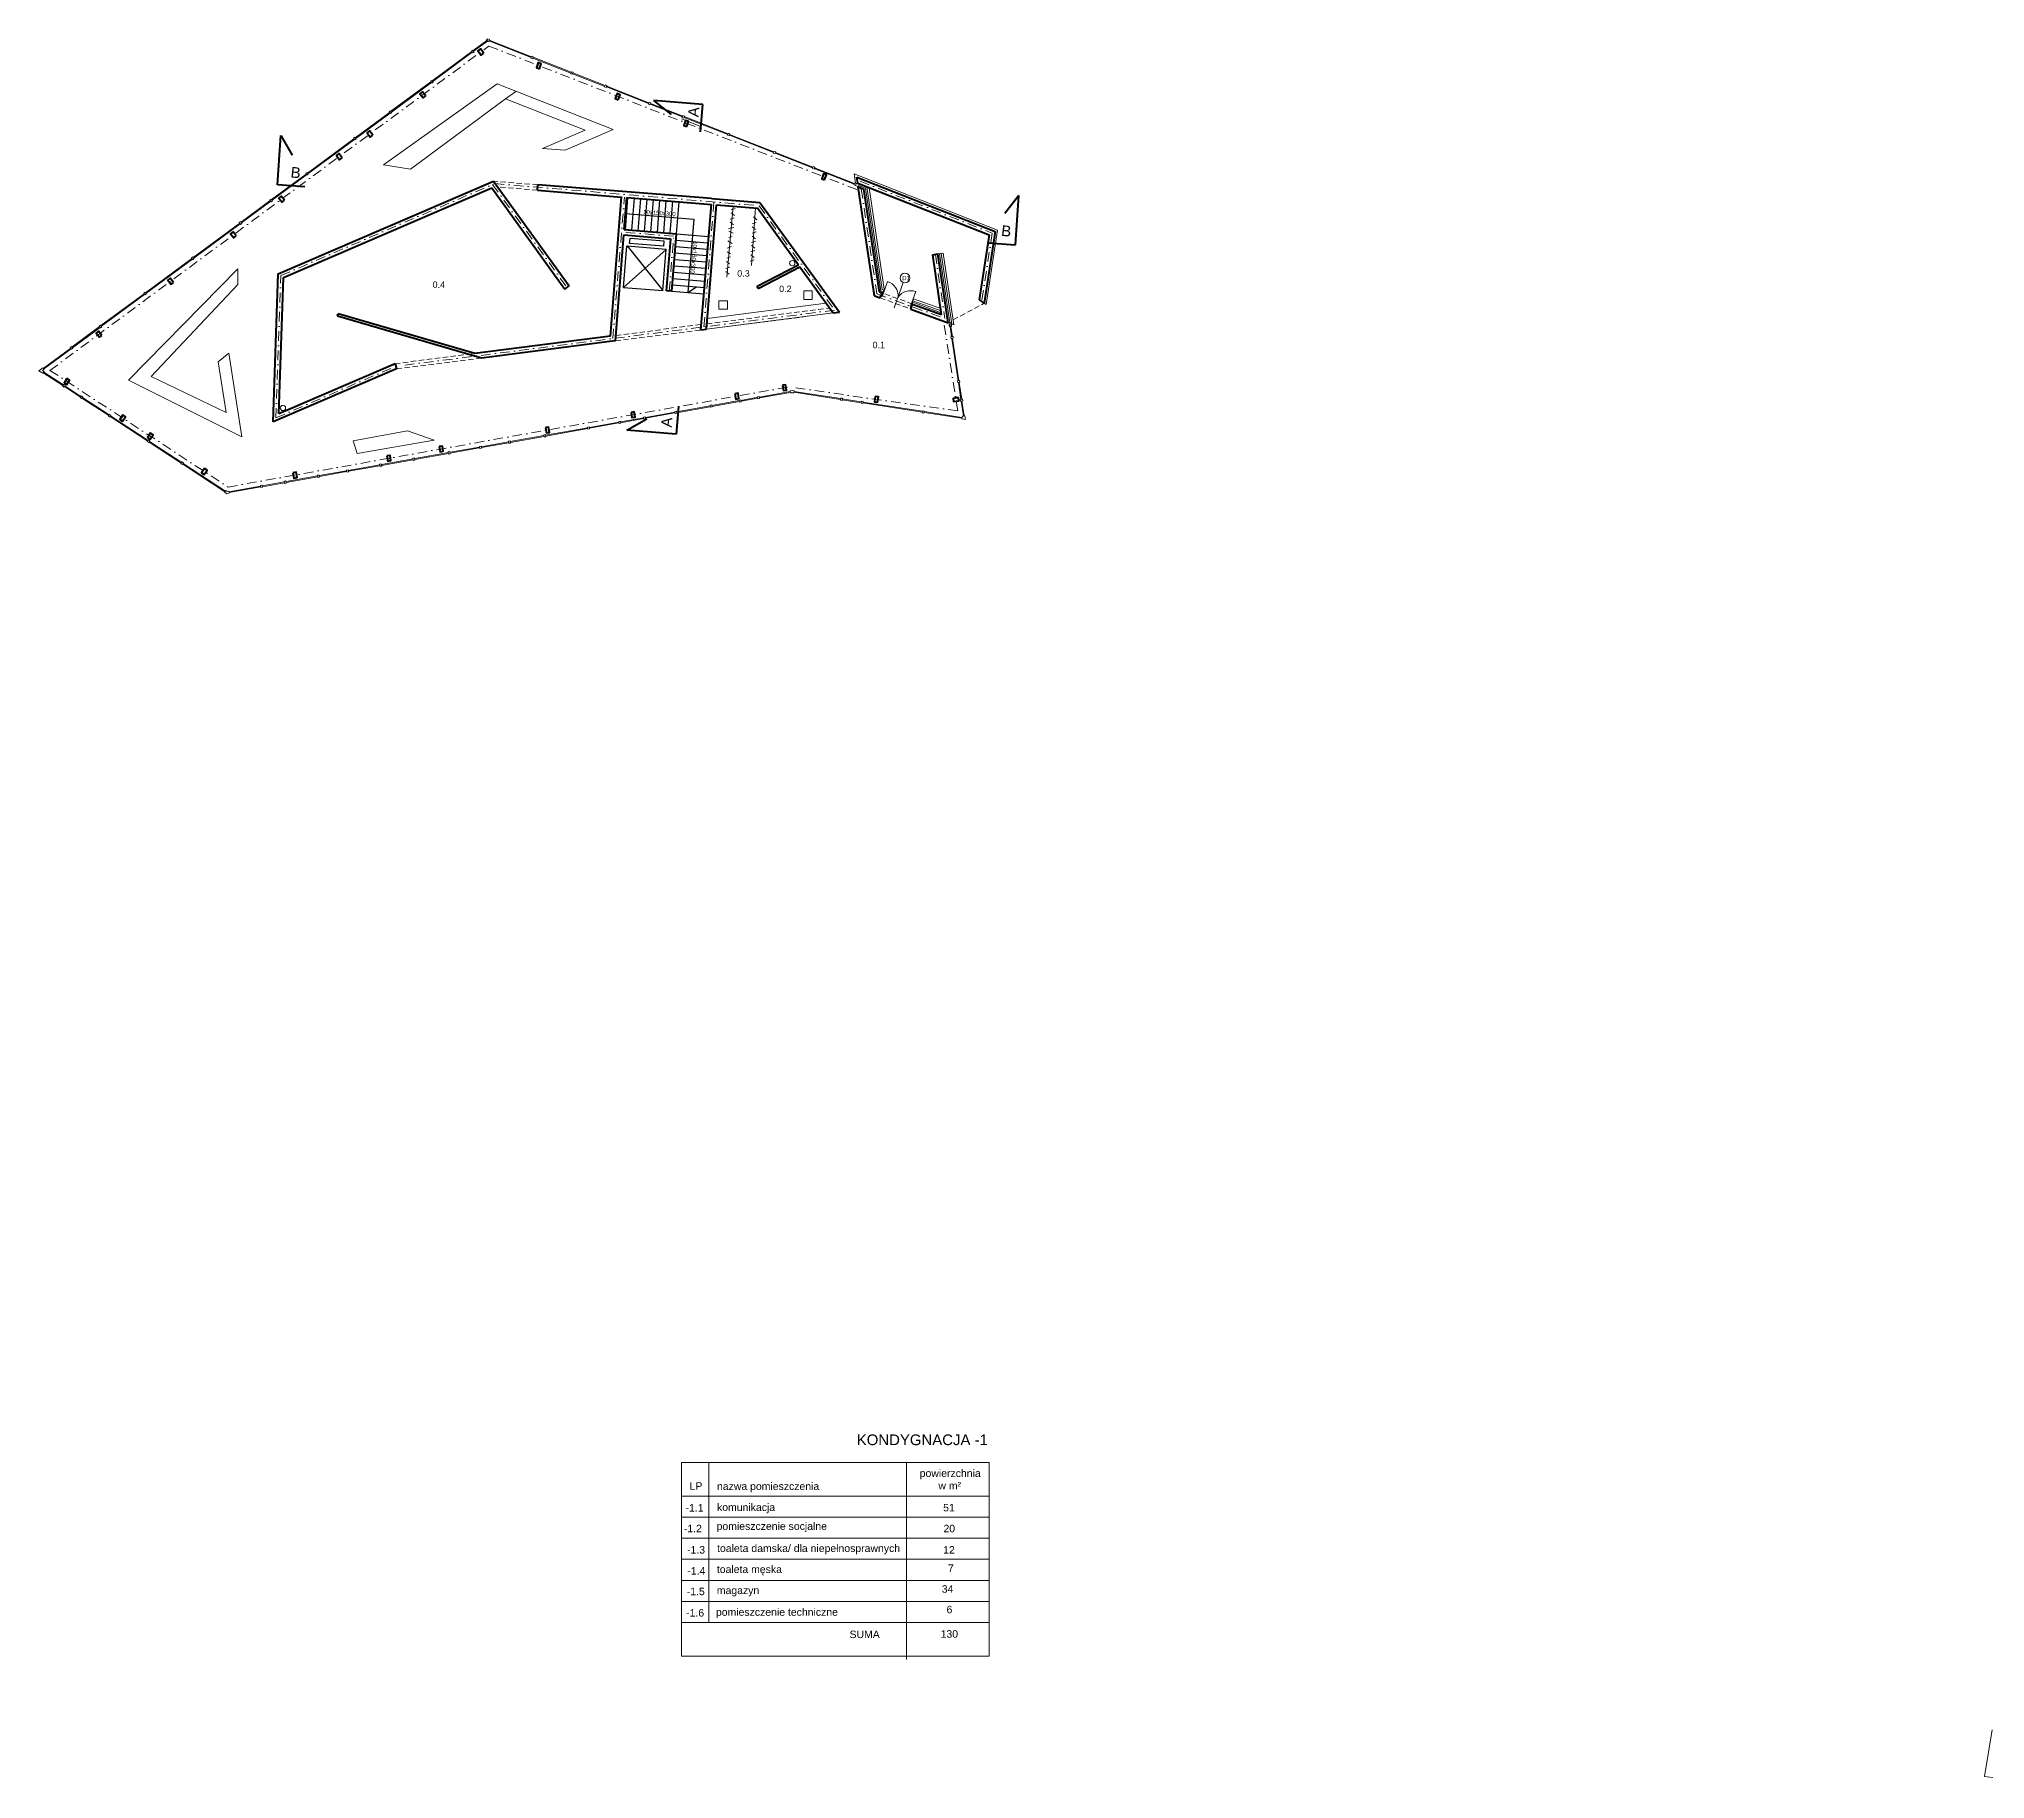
# Model space of a CAD drawing. Header units: millimetres. Extents: x -105266 to 178069, y 491 to 168574.
# Drawn here: x -63303 to -54199, y 38109 to 46249 of the extents above; entities that cross this region are included whole.
import ezdxf

# ---------------------------------------------------------------- set-up
doc = ezdxf.new("R2010")
doc.units = ezdxf.units.MM
doc.linetypes.add('DASHDOTX2', pattern=[2, 1, -0.5, 0, -0.5])
doc.linetypes.add('HIDDENX2', pattern=[0.75, 0.5, -0.25])
for name, color, linetype, lineweight in [('A-L-W', 123, 'Continuous', 15), ('A-sc murowane', 2, 'Continuous', 40), ('A-sc wykończenie', 6, 'Continuous', 18), ('AVG', 123, 'Continuous', 15), ('izolacja2', 4, 'BATTING', 9), ('meble', 9, 'Continuous', 13), ('osie', 7, 'DASHDOTX2', 15), ('pod', 123, 'HIDDENX2', 15), ('stolarka', 1, 'Continuous', 5)]:
    doc.layers.add(name, color=color, linetype=linetype, lineweight=lineweight)
doc.styles.get("Standard").update_dxf_attribs({"font": 'arial.ttf'})
doc.linetypes.add('BATTING', pattern='A,0.00254,-2.54,[134,ltypeshp.shx,S=2.54,R=0,X=-2.54,Y=0],-5.08,[134,ltypeshp.shx,S=2.54,R=180,X=2.54,Y=0],-2.54', length=10.16254)

msp = doc.modelspace()

# ---------------------------------------------------------------- linework, layer by layer
at = {"linetype": 'Continuous'}
for p, q in [((-60559.64, 45356.83), (-60547.63, 45506.34)), ((-60558.57, 45432.66), (-60239.65, 45406.38)), ((-60529.73, 45354.43), (-60517.73, 45503.94)), ((-60499.83, 45352.02), (-60487.83, 45501.54)), ((-60469.93, 45349.62), (-60457.92, 45499.14)), ((-60440.02, 45347.22), (-60428.02, 45496.74)), ((-60410.12, 45344.82), (-60398.12, 45494.34)), ((-60380.21, 45342.42), (-60368.21, 45491.94)), ((-60350.31, 45340.02), (-60338.31, 45489.54)), ((-60320.41, 45337.62), (-60307.85, 45487.61)), ((-60320.41, 45337.62), (-60170.89, 45325.62)), ((-60239.65, 45406.38), (-60267.25, 45062.49)), ((-60568.28, 45086.65), (-60552.68, 45281.03)), ((-60568.28, 45086.65), (-60369.39, 45264.86)), ((-60550.69, 45280.87), (-60369.27, 45266.3)), ((-60550.69, 45280.87), (-60384.87, 45071.93)), ((-60539.76, 45292.03), (-60537.84, 45315.95)), ((-60380.27, 45279.22), (-60539.76, 45292.03)), ((-60378.35, 45303.15), (-60537.84, 45315.95)), ((-60384.87, 45071.93), (-60369.27, 45266.3)), ((-60380.27, 45279.22), (-60378.35, 45303.15)), ((-60327.61, 45247.91), (-60178.09, 45235.91)), ((-60325.21, 45277.81), (-60175.69, 45265.81)), ((-60322.81, 45307.72), (-60173.29, 45295.71)), ((-60334.81, 45158.2), (-60185.29, 45146.2)), ((-60332.41, 45188.1), (-60182.89, 45176.1)), ((-60330.01, 45218.01), (-60180.49, 45206)), ((-60568.28, 45086.65), (-60384.87, 45071.93)), ((-60342.01, 45068.49), (-60192.49, 45056.48)), ((-60339.61, 45098.39), (-60190.09, 45086.39)), ((-60337.21, 45128.29), (-60187.69, 45116.29)), ((-60267.25, 45062.49), (-60227.47, 45089.39))]:
    msp.add_line(p, q, dxfattribs=at)
at = {"layer": 'A-L-W', "flags": 128}
msp.add_lwpolyline([(-54166.29, 38340.37), (-54202.29, 38121.37), (-54099.29, 38109.37)], dxfattribs=at)
at = {"layer": 'A-L-W', "linetype": 'Continuous', "ltscale": 50}
for centre in [(-59778.89, 45200.28), (-62161.52, 44523.2)]:
    msp.add_circle(centre, 12.5, dxfattribs=at)
at = {"layer": 'A-sc murowane', "linetype": 'Continuous'}
for p, q in [((-60197.99, 45942.78), (-60428.66, 45961.3)), ((-60428.66, 45961.3), (-60345.57, 45895.04)), ((-60208.3, 45814.35), (-60197.99, 45942.78)), ((-62187.69, 45566.73), (-62171.16, 45797.54)), ((-62171.16, 45797.54), (-62118.2, 45705.39)), ((-62059.17, 45557.52), (-62187.69, 45566.73)), ((-62183.47, 45150.3), (-61176.61, 45583.71)), ((-62159.03, 45133.6), (-61185.13, 45552.83)), ((-61185.13, 45552.83), (-60842.77, 45079.35)), ((-61176.61, 45583.71), (-60822.51, 45094)), ((-60971.16, 45541.71), (-60577.54, 45508.75)), ((-60156.69, 45502.48), (-60969.06, 45566.86)), ((-59477.22, 45602.71), (-58829.87, 45348.83)), ((-59472.96, 45574.19), (-59477.22, 45602.71)), ((-59472.96, 45574.19), (-58857.63, 45332.86)), ((-59470.41, 45557.07), (-59443.56, 45546.54)), ((-59394.28, 45047.41), (-59470.41, 45557.07)), ((-59371.75, 45065.81), (-59443.56, 45546.54)), ((-60629.7, 44858.94), (-60577.39, 45510.63)), ((-60564.62, 45357.23), (-60552.51, 45508.1)), ((-60552.51, 45508.1), (-60157.48, 45475.02)), ((-60180.69, 44891.22), (-60133.94, 45473.13)), ((-60156.69, 45502.48), (-59930.21, 45484.54)), ((-60133.94, 45473.13), (-59941.65, 45457.7)), ((-59942.32, 45458.62), (-59750.27, 45193.01)), ((-59930.21, 45484.54), (-59558.78, 44970.85)), ((-58718.48, 45516.19), (-58784.03, 45432.53)), ((-58735.01, 45285.38), (-58718.48, 45516.19)), ((-60564.62, 45357.23), (-60320.41, 45337.62)), ((-60342.01, 45068.49), (-60320.41, 45337.62)), ((-58829.87, 45348.83), (-58881.69, 45012.62)), ((-60606.41, 44836.71), (-60566.62, 45332.31)), ((-60566.62, 45332.31), (-60347.33, 45314.7)), ((-60366.93, 45070.49), (-60347.33, 45314.7)), ((-58857.63, 45332.86), (-58904.49, 45028.77)), ((-58863.53, 45294.58), (-58735.01, 45285.38)), ((-59943.57, 45092.74), (-59750.27, 45193.01)), ((-59938.05, 45082.08), (-59743.16, 45183.18)), ((-59743.16, 45183.18), (-59587.01, 44967.23)), ((-59122.12, 45239.6), (-59097.39, 45243.29)), ((-59080.31, 44959.67), (-59122.12, 45239.6)), ((-59049.37, 44921.79), (-59097.39, 45243.29)), ((-62207.38, 44457.33), (-62183.47, 45150.3)), ((-62181.04, 44495.88), (-62159.03, 45133.6)), ((-60342.01, 45068.49), (-60366.93, 45070.49)), ((-60206.03, 44887.98), (-60191.53, 45068.45)), ((-59938.05, 45082.08), (-59943.57, 45092.74)), ((-59371.75, 45065.81), (-59359, 45061.16)), ((-59394.28, 45047.41), (-59367.55, 45037.67)), ((-59367.55, 45037.67), (-59359, 45061.16)), ((-59224.73, 44985.66), (-59216.17, 45009.15)), ((-59224.73, 44985.66), (-59049.37, 44921.79)), ((-59216.17, 45009.15), (-59080.31, 44959.67)), ((-58904.49, 45028.77), (-58881.69, 45012.62)), ((-59587.01, 44967.23), (-59558.78, 44970.85)), ((-60606.41, 44836.71), (-60631.75, 44833.47)), ((-61630.69, 44705.57), (-62207.38, 44457.33)), ((-61637.35, 44729.92), (-62181.04, 44495.88)), ((-60311.47, 44529.29), (-60321.78, 44400.86)), ((-60552.44, 44419.38), (-60459.84, 44471.54)), ((-60321.78, 44400.86), (-60552.44, 44419.38))]:
    msp.add_line(p, q, dxfattribs=at)
at = {"layer": 'A-sc murowane', "linetype": 'Continuous', "ltscale": 50}
for p, q in [((-60971.16, 45541.71), (-60969.05, 45566.99)), ((-60191.53, 45068.45), (-60157.48, 45475.02)), ((-60842.77, 45079.35), (-60822.51, 45094)), ((-61906.22, 44951.81), (-61902.88, 44963.33)), ((-61232.81, 44756.51), (-61906.22, 44951.81)), ((-61263.21, 44777.82), (-61902.88, 44963.33)), ((-60206.03, 44887.98), (-60180.69, 44891.22)), ((-60629.7, 44858.94), (-61263.21, 44777.82)), ((-60631.75, 44833.47), (-61232.81, 44756.51)), ((-61637.38, 44729.98), (-61630.69, 44705.57))]:
    msp.add_line(p, q, dxfattribs=at)
at = {"layer": 'A-sc murowane', "linetype": 'Continuous'}
for points in [[(-61222.18, 46182.81), (-61237.48, 46202.58), (-61249.34, 46193.4), (-61234.04, 46173.63), (-61222.18, 46182.81)], [(-60962.05, 46109.7), (-60953.11, 46133.05), (-60967.12, 46138.41), (-60976.06, 46115.06), (-60962.05, 46109.7)], [(-61493.29, 45982.48), (-61508.59, 46002.25), (-61520.45, 45993.07), (-61505.15, 45973.3), (-61493.29, 45982.48)], [(-60593.25, 45965.02), (-60584.32, 45988.37), (-60598.32, 45993.73), (-60607.26, 45970.38), (-60593.25, 45965.02)], [(-61741.07, 45799.38), (-61756.37, 45819.15), (-61768.23, 45809.97), (-61752.93, 45790.2), (-61741.07, 45799.38)], [(-60272.73, 45839.32), (-60263.79, 45862.66), (-60277.8, 45868.03), (-60286.74, 45844.68), (-60272.73, 45839.32)], [(-61884.46, 45693.42), (-61899.76, 45713.19), (-61911.62, 45704.01), (-61896.32, 45684.24), (-61884.46, 45693.42)], [(-59627.5, 45589.79), (-59618.57, 45613.14), (-59632.57, 45618.5), (-59641.51, 45595.15), (-59627.5, 45589.79)], [(-62154.01, 45494.24), (-62169.31, 45514.01), (-62181.17, 45504.83), (-62165.87, 45485.06), (-62154.01, 45494.24)], [(-62379.78, 45327.41), (-62395.09, 45347.18), (-62406.95, 45338), (-62391.65, 45318.23), (-62379.78, 45327.41)], [(-62673.49, 45110.58), (-62688.79, 45130.35), (-62700.66, 45121.17), (-62685.35, 45101.4), (-62673.49, 45110.58)], [(-63008.48, 44862.63), (-63023.78, 44882.4), (-63035.64, 44873.22), (-63020.34, 44853.45), (-63008.48, 44862.63)], [(-63171.79, 44661.61), (-63185.57, 44640.75), (-63173.06, 44632.48), (-63159.28, 44653.34), (-63171.79, 44661.61)], [(-59824.96, 44628.88), (-59820.56, 44604.27), (-59805.8, 44606.91), (-59810.19, 44631.52), (-59824.96, 44628.88)], [(-60047.58, 44589.12), (-60043.18, 44564.51), (-60028.42, 44567.15), (-60032.81, 44591.76), (-60047.58, 44589.12)], [(-59391.04, 44576.78), (-59394.53, 44552.02), (-59379.68, 44549.93), (-59376.19, 44574.68), (-59391.04, 44576.78)], [(-59001.73, 44571.38), (-59026.43, 44567.49), (-59024.09, 44552.67), (-58999.4, 44556.57), (-59001.73, 44571.38)], [(-62910.15, 44490.21), (-62923.93, 44469.36), (-62911.42, 44461.09), (-62897.64, 44481.95), (-62910.15, 44490.21)], [(-60933.56, 44430.88), (-60929.16, 44406.27), (-60914.4, 44408.91), (-60918.79, 44433.52), (-60933.56, 44430.88)], [(-60533.17, 44502.39), (-60528.77, 44477.78), (-60514.01, 44480.42), (-60518.4, 44505.03), (-60533.17, 44502.39)], [(-62781.41, 44405.88), (-62795.19, 44385.02), (-62782.67, 44376.75), (-62768.89, 44397.61), (-62781.41, 44405.88)], [(-61430.73, 44342.09), (-61426.33, 44317.48), (-61411.57, 44320.11), (-61415.96, 44344.72), (-61430.73, 44342.09)], [(-61675.41, 44298.39), (-61671.02, 44273.77), (-61656.25, 44276.41), (-61660.64, 44301.02), (-61675.41, 44298.39)], [(-62528.95, 44240.5), (-62542.73, 44219.64), (-62530.21, 44211.37), (-62516.43, 44232.23), (-62528.95, 44240.5)], [(-62114.86, 44219.9), (-62110.47, 44195.29), (-62095.7, 44197.92), (-62100.1, 44222.54), (-62114.86, 44219.9)]]:
    msp.add_lwpolyline(points, dxfattribs=at)
at = {"layer": 'A-sc wykończenie'}
for p, q in [((-60297.39, 39589.65), (-60297.39, 38684.67)), ((-58857.71, 39589.65), (-60297.39, 39589.65)), ((-60169.98, 39589.65), (-60169.98, 38841.95)), ((-59244.11, 39589.65), (-59244.11, 38669.21)), ((-58857.71, 39589.65), (-58857.71, 38684.67)), ((-58857.71, 39432.37), (-60297.39, 39432.37)), ((-58857.71, 39333.93), (-60297.39, 39333.93)), ((-58857.71, 39235.7), (-60297.39, 39235.7)), ((-58857.71, 39137.26), (-60297.39, 39137.26)), ((-58857.71, 39038.82), (-60297.39, 39038.82)), ((-58857.71, 38940.39), (-60297.39, 38940.39)), ((-58857.71, 38841.95), (-60297.39, 38841.95)), ((-58857.71, 38841.95), (-60297.39, 38841.95)), ((-58857.71, 38684.67), (-60297.39, 38684.67))]:
    msp.add_line(p, q, dxfattribs=at)
at = {"layer": 'AVG'}
for p, q in [((-60296.46, 45875.55), (-60206.23, 45840.17)), ((-60293.9, 45882.07), (-60286.56, 45879.19))]:
    msp.add_line(p, q, dxfattribs=at)
at = {"layer": 'izolacja2', "linetype": 'BATTING', "ltscale": 0.7}
for p, q in [((-59436.77, 45551.82), (-59468.65, 45563.91)), ((-59436.77, 45551.82), (-59365.38, 45071.38)), ((-59365.38, 45071.38), (-59355.11, 45065.66)), ((-59082.66, 44968.24), (-59215.35, 45017.09))]:
    msp.add_line(p, q, dxfattribs=at)
at = {"layer": 'izolacja2', "linetype": 'BATTING', "ltscale": 0.75}
msp.add_line((-59090.05, 45244.39), (-59042.12, 44923.43), dxfattribs=at)
at = {"layer": 'izolacja2', "linetype": 'BATTING', "ltscale": 0.2}
for p, q in [((-59360.26, 45051.51), (-59355.11, 45065.66)), ((-59221.25, 45000.89), (-59215.35, 45017.09))]:
    msp.add_line(p, q, dxfattribs=at)
at = {"layer": 'izolacja2', "linetype": 'Continuous', "ltscale": 50}
for points in [[(-59725.5, 45030.95), (-59685.5, 45030.95), (-59685.5, 45070.95), (-59725.5, 45070.95)], [(-60122.48, 44984.69), (-60082.48, 44984.69), (-60082.48, 45024.69), (-60122.48, 45024.69)]]:
    msp.add_lwpolyline(points, close=True, dxfattribs=at)
at = {"layer": 'meble', "linetype": 'Continuous', "ltscale": 50}
for p, q in [((-61120.05, 45968.86), (-61072.57, 46003.95)), ((-61120.05, 45968.86), (-60747.63, 45822.81)), ((-60947.49, 45736.77), (-60747.63, 45822.81)), ((-60840.69, 45728.31), (-60616.17, 45824.96)), ((-60947.49, 45736.77), (-60840.69, 45728.31)), ((-60176.6, 44942.15), (-59620.37, 45013.37)), ((-59886.59, 44978.59), (-59884.81, 44979.51)), ((-60180.69, 44891.22), (-59587.01, 44967.23))]:
    msp.add_line(p, q, dxfattribs=at)
for points in [[(-61120.05, 45968.86), (-61565.24, 45639.9), (-61690.64, 45660.03), (-61160.21, 46038.32), (-60616.17, 45824.96)], [(-62354.61, 44387.56), (-62884.7, 44653.6), (-62373.27, 45173.22), (-62373.27, 45100.88), (-62778.43, 44670.32), (-62426.98, 44501.13), (-62464.34, 44739.16), (-62414.14, 44780), (-62354.61, 44387.56)], [(-61814.66, 44310.13), (-61453.88, 44372.3), (-61579.25, 44415.33), (-61833.8, 44368.95), (-61814.66, 44310.13)]]:
    msp.add_lwpolyline(points, dxfattribs=at)
at = {"layer": 'osie', "linetype": 'DASHDOTX2', "ltscale": 45}
for p, q in [((-63251.35, 44698.71), (-61198.58, 46215.79)), ((-61198.58, 46215.79), (-59454.41, 45535.72)), ((-62171.25, 45141.95), (-61171.15, 45572.45)), ((-61180.87, 45568.27), (-60832.64, 45086.67)), ((-61171.15, 45572.45), (-59934.3, 45468.87)), ((-59461.67, 45583.18), (-58843.75, 45340.85)), ((-59383.02, 45056.61), (-59461.67, 45583.18)), ((-60618.38, 44847.78), (-60564.4, 45509.1)), ((-60192.34, 44902.33), (-60145.4, 45486.55)), ((-59934.3, 45468.87), (-59581.24, 44980.58)), ((-60333.87, 45326.16), (-60578.08, 45345.77)), ((-58843.75, 45340.85), (-58893.09, 45020.7)), ((-60354.47, 45069.49), (-60333.87, 45326.16)), ((-59109.75, 45241.45), (-59064.84, 44940.73)), ((-62194.21, 44476.61), (-62171.25, 45141.95)), ((-59581.24, 44980.58), (-61634.02, 44717.74)), ((-59383.02, 45056.61), (-59064.84, 44940.73)), ((-59004.66, 44509.72), (-59073.17, 44943.76)), ((-62194.21, 44476.61), (-61634.02, 44717.74)), ((-63251.35, 44698.71), (-62418.3, 44153.01)), ((-62418.3, 44153.01), (-59796.46, 44621.27)), ((-59004.66, 44509.72), (-59796.46, 44621.27))]:
    msp.add_line(p, q, dxfattribs=at)
at = {"layer": 'pod', "linetype": 'HIDDENX2', "ltscale": 50}
for p, q in [((-60969.05, 45566.99), (-61176.61, 45583.71)), ((-60971.16, 45541.71), (-61157.07, 45556.69)), ((-60178.65, 44916.69), (-59603.69, 44990.3)), ((-59367.55, 45037.67), (-59224.73, 44985.66)), ((-59216.17, 45009.15), (-59359, 45061.16)), ((-59026.1, 44935.23), (-58881.69, 45012.62)), ((-60606.41, 44836.71), (-60206.03, 44887.98)), ((-60604.36, 44862.18), (-60203.99, 44913.44)), ((-60180.69, 44891.22), (-59587.01, 44967.23)), ((-61637.38, 44729.98), (-61263.21, 44777.82)), ((-61232.81, 44756.51), (-61630.69, 44705.57))]:
    msp.add_line(p, q, dxfattribs=at)
at = {"layer": 'stolarka', "linetype": 'Continuous'}
for p, q in [((-61463.24, 46053.16), (-61278.27, 46189.85)), ((-61460.87, 46049.95), (-61275.89, 46186.63)), ((-61271.83, 46194.6), (-61207.49, 46242.15)), ((-61269.45, 46191.39), (-61205.11, 46238.93)), ((-61197.83, 46239.72), (-61000.36, 46162.28)), ((-61196.37, 46243.44), (-60998.9, 46166)), ((-60993.02, 46159.4), (-60814.17, 46089.25)), ((-60991.56, 46163.12), (-60812.71, 46092.98)), ((-60806.83, 46086.38), (-60655.91, 46027.19)), ((-60805.37, 46090.1), (-60654.45, 46030.91)), ((-61656.26, 45910.53), (-61469.68, 46048.41)), ((-61653.88, 45907.32), (-61467.3, 46045.19)), ((-60648.56, 46024.31), (-60451.09, 45946.86)), ((-60647.1, 46028.03), (-60449.63, 45950.59)), ((-61823.55, 45786.92), (-61662.7, 45905.78)), ((-61821.17, 45783.7), (-61660.32, 45902.56)), ((-60443.75, 45943.98), (-60292.83, 45884.79)), ((-60442.29, 45947.71), (-60291.37, 45888.52)), ((-60284.03, 45885.64), (-60079.22, 45805.31)), ((-60285.49, 45881.91), (-60080.68, 45801.59)), ((-60073.34, 45798.7), (-59866.55, 45717.62)), ((-60071.88, 45802.42), (-59865.09, 45721.34)), ((-62047.13, 45621.71), (-61829.98, 45782.17)), ((-62044.75, 45618.49), (-61827.6, 45778.95)), ((-59859.22, 45714.73), (-59683.64, 45645.88)), ((-59857.75, 45718.45), (-59682.18, 45649.61)), ((-62214.41, 45498.09), (-62053.56, 45616.95)), ((-62212.03, 45494.88), (-62051.18, 45613.73)), ((-59698.98, 45651.9), (-59698.98, 45651.9)), ((-59697.52, 45655.62), (-59697.52, 45655.62)), ((-59676.3, 45643), (-59489.45, 45569.72)), ((-59674.84, 45646.73), (-59487.99, 45573.45)), ((-59489.67, 45618.33), (-58818.77, 45355.22)), ((-59483.18, 45574.91), (-59489.67, 45618.33)), ((-59483.18, 45574.91), (-59466.05, 45568.19)), ((-59358.24, 45076.85), (-59430, 45557.34)), ((-59348.39, 45078.6), (-59419.26, 45553.13)), ((-62357.57, 45392.31), (-62220.84, 45493.34)), ((-62355.19, 45389.09), (-62218.47, 45490.12)), ((-60046.87, 45455.94), (-60065.47, 45449.74)), ((-60064.99, 45435.92), (-60049.73, 45423.05)), ((-62581.15, 45227.1), (-62364, 45387.55)), ((-62578.77, 45223.88), (-62361.62, 45384.34)), ((-60077, 45362.05), (-60052.2, 45367.77)), ((-60076.53, 45349.18), (-60055.54, 45340.6)), ((-60051, 45411.99), (-60069.6, 45405.8)), ((-60069.12, 45391.97), (-60053.86, 45379.1)), ((-59948.42, 45390.6), (-59967.02, 45384.4)), ((-59948.42, 45346.37), (-59967.02, 45340.17)), ((-59966.55, 45370.58), (-59951.28, 45357.71)), ((-59960.2, 45416.29), (-59944.94, 45403.42)), ((-58818.77, 45355.22), (-58872.56, 45006.17)), ((-60083.68, 45271.01), (-60063.65, 45277.68)), ((-60083.68, 45253.85), (-60067.46, 45243.37)), ((-60079.87, 45304.38), (-60060.79, 45292.46)), ((-60075.1, 45320.58), (-60059.83, 45325.83)), ((-59954.58, 45259.18), (-59973.18, 45252.99)), ((-59951.5, 45302.78), (-59970.1, 45296.58)), ((-59969.62, 45282.76), (-59954.36, 45269.89)), ((-59966.55, 45326.35), (-59951.28, 45313.48)), ((-59022.64, 44912.06), (-59072.66, 45246.99)), ((-62804.73, 45061.88), (-62587.58, 45222.34)), ((-62802.35, 45058.67), (-62585.2, 45219.12)), ((-60071.76, 45181.88), (-60090.36, 45175.68)), ((-60089.88, 45161.86), (-60074.62, 45148.99)), ((-60086.07, 45208.09), (-60072.23, 45196.65)), ((-60085.59, 45223.35), (-60067.46, 45230.5)), ((-59956.6, 45215.94), (-59975.2, 45209.75)), ((-59972.7, 45239.16), (-59957.44, 45226.29)), ((-59033.33, 44915.95), (-59082.55, 45245.51)), ((-59358.49, 45050.87), (-59348.39, 45078.6)), ((-59358.24, 45076.85), (-59350.11, 45073.89)), ((-59357.64, 45047.36), (-59333, 45115)), ((-59302.76, 44991.07), (-59259.6, 45109.57)), ((-59226.09, 44999.46), (-59201.45, 45067.11)), ((-63012.99, 44907.99), (-62811.16, 45057.13)), ((-63010.61, 44904.77), (-62808.79, 45053.91)), ((-59214.8, 45024.61), (-59082.83, 44976.55)), ((-59211.38, 45034.01), (-59084.51, 44987.8)), ((-58881.69, 45012.62), (-58872.56, 45006.17)), ((-63148.1, 44808.15), (-63019.42, 44903.24)), ((-63145.73, 44804.93), (-63017.05, 44900.02)), ((-63021.09, 44905.49), (-63015.15, 44897.45)), ((-59033.96, 44855.71), (-59041.19, 44904.1)), ((-59030, 44856.21), (-59037.2, 44904.44)), ((-63283.28, 44708.26), (-63154.54, 44803.4)), ((-63280.91, 44705.04), (-63152.16, 44800.18)), ((-63156.2, 44805.65), (-63150.26, 44797.61)), ((-59003.23, 44649.95), (-59032.78, 44847.79)), ((-58999.26, 44650.45), (-59028.81, 44848.3)), ((-63284.34, 44685.13), (-63303.05, 44697.38)), ((-63190.69, 44627.36), (-63282.7, 44687.64)), ((-63188.49, 44630.71), (-63280.51, 44690.98)), ((-63108.71, 44573.66), (-63183.99, 44622.98)), ((-63106.52, 44577.01), (-63181.8, 44626.32)), ((-58990.23, 44562.89), (-59002.05, 44642.03)), ((-58986.26, 44563.4), (-58998.08, 44642.54)), ((-62976.54, 44487.08), (-63102.02, 44569.28)), ((-62974.35, 44490.43), (-63099.82, 44572.62)), ((-60163.17, 44532.92), (-60320.68, 44504.79)), ((-60162.47, 44528.98), (-60319.97, 44500.85)), ((-60027.32, 44557.18), (-60155.29, 44534.33)), ((-60026.62, 44553.25), (-60154.59, 44530.39)), ((-59940.69, 44572.66), (-60019.44, 44558.59)), ((-59939.99, 44568.72), (-60018.74, 44554.65)), ((-59788.55, 44599.83), (-59932.81, 44574.06)), ((-59787.86, 44595.89), (-59932.11, 44570.12)), ((-59771.1, 44596.09), (-59553.68, 44562.58)), ((-59770.49, 44600.04), (-59553.07, 44566.53)), ((-59545.78, 44561.36), (-59456.85, 44547.66)), ((-59545.17, 44565.32), (-59456.24, 44551.61)), ((-59448.95, 44546.44), (-59170.23, 44503.49)), ((-59448.34, 44550.39), (-59169.62, 44507.44)), ((-58978.71, 44485.79), (-58989.05, 44554.98)), ((-58974.75, 44486.3), (-58985.08, 44555.48)), ((-62794.18, 44367.62), (-62969.85, 44482.7)), ((-62791.99, 44370.97), (-62967.66, 44486.04)), ((-60736.1, 44430.59), (-60932.99, 44395.43)), ((-60735.4, 44426.66), (-60932.28, 44391.49)), ((-60590.41, 44456.61), (-60728.23, 44432)), ((-60589.71, 44452.68), (-60727.52, 44428.06)), ((-60474.25, 44477.36), (-60582.53, 44458.02)), ((-60473.54, 44473.42), (-60581.83, 44454.08)), ((-60328.55, 44503.38), (-60466.37, 44478.77)), ((-60327.85, 44499.44), (-60465.67, 44474.83)), ((-59162.32, 44502.27), (-58986.04, 44475.1)), ((-59161.71, 44506.22), (-58985.43, 44479.05)), ((-62636.92, 44264.61), (-62787.49, 44363.24)), ((-62634.73, 44267.95), (-62785.3, 44366.59)), ((-61242.1, 44340.22), (-61379.92, 44315.61)), ((-61241.39, 44336.28), (-61379.21, 44311.67)), ((-61106.25, 44364.48), (-61234.22, 44341.63)), ((-61105.54, 44360.55), (-61233.52, 44337.69)), ((-60940.86, 44394.02), (-61098.37, 44365.89)), ((-60940.16, 44390.08), (-61097.67, 44361.95)), ((-62432.95, 44130.99), (-62630.23, 44260.22)), ((-62430.75, 44134.34), (-62628.04, 44263.57)), ((-61708.71, 44256.88), (-61856.38, 44230.51)), ((-61708.01, 44252.95), (-61855.67, 44226.57)), ((-61553.17, 44284.66), (-61700.84, 44258.29)), ((-61552.47, 44280.73), (-61700.13, 44254.35)), ((-61387.79, 44314.2), (-61545.3, 44286.07)), ((-61387.09, 44310.26), (-61544.6, 44282.13)), ((-62266.35, 44157.29), (-62414.02, 44130.92)), ((-62265.65, 44153.35), (-62413.31, 44126.98)), ((-62155.11, 44177.16), (-62258.48, 44158.69)), ((-62154.41, 44173.22), (-62257.77, 44154.76)), ((-61999.57, 44204.94), (-62147.24, 44178.56)), ((-61998.87, 44201), (-62146.53, 44174.62)), ((-61864.25, 44229.1), (-61991.7, 44206.34)), ((-61863.55, 44225.17), (-61991, 44202.4))]:
    msp.add_line(p, q, dxfattribs=at)
at = {"layer": 'stolarka', "linetype": 'Continuous', "ltscale": 50}
for p, q in [((-59479.51, 45573.47), (-59483.16, 45564.21)), ((-59469.68, 45558.92), (-59483.14, 45564.2)), ((-59472.96, 45574.19), (-59472.44, 45570.69)), ((-59470.41, 45557.07), (-59470.74, 45559.33)), ((-59466.05, 45568.19), (-59469.7, 45558.93)), ((-60085.19, 45134.84), (-60055.23, 45466.82)), ((-59969.59, 45189.66), (-59950.61, 45458.62)), ((-59097.39, 45243.29), (-59072.66, 45246.99)), ((-59211.38, 45034.01), (-59223.18, 45001.59)), ((-59050.44, 44922.18), (-59045.75, 44920.47)), ((-59045.75, 44920.47), (-59035.64, 44921.31)), ((-59044.76, 44908.93), (-59045.75, 44920.47)), ((-59035.64, 44921.31), (-59034.66, 44909.79)), ((-59035.24, 44916.65), (-59022.45, 44911.99))]:
    msp.add_line(p, q, dxfattribs=at)
at = {"layer": 'stolarka', "linetype": 'Continuous'}
for points in [[(-61202.73, 46249.16), (-61209.16, 46244.41), (-61203.22, 46236.36), (-61201.23, 46237.83)], [(-61202.73, 46249.16), (-61195.28, 46246.24), (-61198.93, 46236.93), (-61201.23, 46237.83)], [(-61273.99, 46184.06), (-61279.93, 46192.11), (-61273.5, 46196.86), (-61267.56, 46188.82), (-61273.99, 46184.06)], [(-60990.41, 46166.06), (-60994.06, 46156.75), (-61001.43, 46159.55), (-60997.78, 46168.86), (-60990.41, 46166.06)], [(-60804.21, 46093.04), (-60807.87, 46083.73), (-60815.24, 46086.53), (-60811.59, 46095.84), (-60804.21, 46093.04)], [(-61465.4, 46042.62), (-61471.34, 46050.67), (-61464.91, 46055.42), (-61458.97, 46047.38), (-61465.4, 46042.62)], [(-60645.95, 46030.97), (-60649.6, 46021.66), (-60656.98, 46024.46), (-60653.32, 46033.77), (-60645.95, 46030.97)], [(-61658.42, 45899.99), (-61664.36, 45908.04), (-61657.93, 45912.79), (-61651.99, 45904.75), (-61658.42, 45899.99)], [(-60441.14, 45950.65), (-60444.79, 45941.34), (-60452.16, 45944.14), (-60448.51, 45953.45), (-60441.14, 45950.65)], [(-60282.87, 45888.58), (-60286.52, 45879.27), (-60293.9, 45882.07), (-60290.25, 45891.38), (-60282.87, 45888.58)], [(-60070.72, 45805.38), (-60074.37, 45796.07), (-60081.75, 45798.86), (-60078.09, 45808.17), (-60070.72, 45805.38)], [(-61825.7, 45776.38), (-61831.65, 45784.42), (-61825.21, 45789.18), (-61819.27, 45781.13), (-61825.7, 45776.38)], [(-59856.6, 45721.4), (-59860.25, 45712.09), (-59867.62, 45714.89), (-59863.97, 45724.2), (-59856.6, 45721.4)], [(-62049.29, 45611.17), (-62055.23, 45619.21), (-62048.79, 45623.96), (-62042.85, 45615.92), (-62049.29, 45611.17)], [(-59673.69, 45649.67), (-59677.33, 45640.37), (-59684.71, 45643.16), (-59681.06, 45652.47), (-59673.69, 45649.67)], [(-59479.49, 45573.51), (-59483.14, 45564.2), (-59490.52, 45566.99), (-59486.87, 45576.3), (-59479.49, 45573.51)], [(-62216.57, 45487.55), (-62222.51, 45495.6), (-62216.08, 45500.35), (-62210.14, 45492.31), (-62216.57, 45487.55)], [(-62359.73, 45381.77), (-62365.67, 45389.81), (-62359.23, 45394.57), (-62353.29, 45386.52), (-62359.73, 45381.77)], [(-62583.31, 45216.56), (-62589.25, 45224.6), (-62582.82, 45229.35), (-62576.87, 45221.31), (-62583.31, 45216.56)], [(-62806.89, 45051.34), (-62812.83, 45059.38), (-62806.4, 45064.14), (-62800.45, 45056.1), (-62806.89, 45051.34)], [(-63021.09, 44905.49), (-63014.66, 44910.25), (-63008.71, 44902.21), (-63015.15, 44897.45)], [(-59045.18, 44911.65), (-59035.26, 44912.92), (-59034.08, 44905), (-59044.17, 44903.72), (-59045.18, 44911.65)], [(-63156.2, 44805.65), (-63149.77, 44810.41), (-63143.83, 44802.36), (-63150.26, 44797.61)], [(-59036.77, 44855.35), (-59026.85, 44856.61), (-59025.67, 44848.7), (-59035.76, 44847.41), (-59036.77, 44855.35)], [(-63285.56, 44697.88), (-63279.12, 44702.63), (-63285.07, 44710.67), (-63303.05, 44697.38)], [(-63285.56, 44697.88), (-63278.86, 44693.49), (-63284.34, 44685.13)], [(-63180.16, 44628.83), (-63186.85, 44633.22), (-63192.33, 44624.85), (-63185.64, 44620.47), (-63180.16, 44628.83)], [(-59006.04, 44649.59), (-58996.12, 44650.85), (-58994.94, 44642.94), (-59005.03, 44641.65), (-59006.04, 44649.59)], [(-63098.18, 44575.13), (-63104.87, 44579.51), (-63110.35, 44571.15), (-63103.66, 44566.77), (-63098.18, 44575.13)], [(-58993.04, 44562.53), (-58983.12, 44563.8), (-58981.94, 44555.89), (-58992.03, 44554.6), (-58993.04, 44562.53)], [(-62966.01, 44488.55), (-62972.7, 44492.94), (-62978.18, 44484.57), (-62971.49, 44480.19), (-62966.01, 44488.55)], [(-62783.66, 44369.1), (-62790.35, 44373.48), (-62795.83, 44365.11), (-62789.14, 44360.73), (-62783.66, 44369.1)], [(-62626.39, 44266.08), (-62633.09, 44270.46), (-62638.57, 44262.1), (-62631.87, 44257.71), (-62626.39, 44266.08)]]:
    msp.add_lwpolyline(points, dxfattribs=at)
for points in [[(-59356.61, 45050.18), (-59362.25, 45052.24), (-59364.3, 45046.6), (-59358.66, 45044.55)], [(-59219.42, 45000.22), (-59225.06, 45002.27), (-59227.12, 44996.64), (-59221.48, 44994.58)], [(-59034.22, 44904.69), (-59034.66, 44909.79), (-59044.76, 44908.93), (-59044.26, 44903.83)], [(-58969.2, 44469.47), (-58971.77, 44486.67), (-58981.69, 44485.41), (-58981.19, 44481.44), (-58984.98, 44482.02), (-58986.5, 44472.13)]]:
    msp.add_lwpolyline(points, close=True, dxfattribs=at)
at = {"layer": 'stolarka', "linetype": 'Continuous', "ltscale": 50}
for points in [[(-60161.94, 44526.03), (-60163.7, 44535.87), (-60155.82, 44537.28), (-60154.06, 44527.44)], [(-60026.09, 44550.29), (-60027.85, 44560.14), (-60019.97, 44561.54), (-60018.21, 44551.7)], [(-59939.46, 44565.76), (-59941.22, 44575.61), (-59933.34, 44577.01), (-59931.58, 44567.17)], [(-60734.87, 44423.7), (-60736.63, 44433.55), (-60728.76, 44434.95), (-60727, 44425.11)], [(-60589.18, 44449.72), (-60590.94, 44459.57), (-60583.06, 44460.97), (-60581.3, 44451.13)], [(-60473.02, 44470.47), (-60474.77, 44480.31), (-60466.9, 44481.72), (-60465.14, 44471.88)], [(-60327.32, 44496.49), (-60329.08, 44506.34), (-60321.2, 44507.74), (-60319.45, 44497.9)], [(-61240.87, 44333.33), (-61242.62, 44343.18), (-61234.75, 44344.58), (-61232.99, 44334.74)], [(-61105.02, 44357.59), (-61106.77, 44367.44), (-61098.9, 44368.84), (-61097.14, 44359)], [(-60939.63, 44387.13), (-60941.39, 44396.98), (-60933.52, 44398.38), (-60931.76, 44388.54)], [(-61707.48, 44249.99), (-61709.24, 44259.84), (-61701.36, 44261.24), (-61699.61, 44251.4)], [(-61551.94, 44277.77), (-61553.7, 44287.62), (-61545.83, 44289.02), (-61544.07, 44279.18)], [(-61386.56, 44307.31), (-61388.32, 44317.15), (-61380.44, 44318.56), (-61378.68, 44308.72)], [(-62265.12, 44150.4), (-62266.88, 44160.24), (-62259, 44161.65), (-62257.25, 44151.8)], [(-62153.88, 44170.26), (-62155.64, 44180.11), (-62147.76, 44181.52), (-62146.01, 44171.67)], [(-61998.34, 44198.04), (-62000.1, 44207.89), (-61992.23, 44209.29), (-61990.47, 44199.45)], [(-61863.02, 44222.21), (-61864.78, 44232.06), (-61856.9, 44233.46), (-61855.15, 44223.62)]]:
    msp.add_lwpolyline(points, close=True, dxfattribs=at)
for points in [[(-59779.46, 44594.34), (-59787.34, 44592.95), (-59789.08, 44602.8), (-59779.56, 44604.48)], [(-59779.46, 44594.34), (-59771.55, 44593.12), (-59770.03, 44603.01), (-59779.58, 44604.48)], [(-59546.23, 44558.4), (-59554.14, 44559.62), (-59552.62, 44569.5), (-59544.71, 44568.28), (-59546.23, 44558.4)], [(-59449.4, 44543.47), (-59457.31, 44544.69), (-59455.79, 44554.58), (-59447.88, 44553.36), (-59449.4, 44543.47)], [(-59162.88, 44498.64), (-59170.79, 44499.86), (-59169.26, 44509.74), (-59161.36, 44508.53), (-59162.88, 44498.64)], [(-62422.42, 44132.46), (-62429.11, 44136.85), (-62434.59, 44128.48), (-62424.57, 44121.92)], [(-62422.42, 44132.46), (-62414.54, 44133.87), (-62412.79, 44124.02), (-62424.57, 44121.92)]]:
    msp.add_lwpolyline(points, dxfattribs=at)
msp.add_circle((-59251.92, 45130.64), 22.42, dxfattribs=at)
at = {"layer": 'stolarka', "linetype": 'Continuous'}
for centre, start, end in [((-59356.07, 45046.79), 356.116414, 71.315523), ((-59226.09, 44999.46), 69.988793, 143.861173)]:
    msp.add_arc(centre, 72, start, end, dxfattribs=at)

# ---------------------------------------------------------------- texts
at = {"layer": 'A-sc wykończenie', "attachment_point": 1}
for s, width, insert, char_height in [(' 0.3', 266.9491, (-60048.14, 45167.39), 30), (' 0.4', 266.9491, (-61473.1, 45114.67), 30), (' 0.2', 266.9491, (-59851.9, 45094.97), 30), (' 0.1', 266.9491, (-59415.06, 44832.46), 30), ('KONDYGNACJA -1', 876.7359, (-59477.28, 39721.36), 50), ('\\pi88.176;powierzchnia \\P\\pi175.74;w m²', 456.4239, (-59271.08, 39557.59), 35), ('LP', 266.9491, (-60259.14, 39497.71), 35), ('nazwa pomieszczenia', 711.5034, (-60131.11, 39496.69), 35), ('-1.1', 266.9491, (-60278.37, 39395.58), 35), ('komunikacja', 266.9491, (-60131.04, 39398.39), 35), ('51', 266.9491, (-59073.23, 39396.55), 35), ('-1.2', 266.9491, (-60286.09, 39298.96), 35), ('pomieszczenie socjalne', 811.715, (-60133.09, 39309.91), 35), ('20', 65.5841, (-59071.71, 39298.79), 35), ('-1.3', 266.9491, (-60271.28, 39199.3), 35), ('toaleta damska/ dla niepełnosprawnych', 1696.2092, (-60130.75, 39206.57), 35), ('12', 84.5293, (-59073.12, 39199.04), 35), ('-1.4', 266.9491, (-60269.84, 39100.94), 35), ('toaleta męska', 524.5957, (-60131.79, 39108.13), 35), ('7', 99.6534, (-59051.03, 39113.37), 35), ('-1.5', 266.9491, (-60272.68, 39004.59), 35), ('magazyn', 266.9491, (-60131.89, 39009.7), 35), ('34', 99.6534, (-59079.74, 39016.07), 35), ('-1.6', 266.9491, (-60275.51, 38904.46), 35), ('pomieszczenie techniczne', 576.3867, (-60136.14, 38908.23), 35), ('6', 99.6534, (-59057.27, 38920.01), 35), ('SUMA', 163.048, (-59511.06, 38803.88), 35), ('130', 99.6534, (-59085.08, 38805.75), 35)]:
    msp.add_mtext_dynamic_manual_height_columns(s, width=width, gutter_width=12.5, heights=[0], dxfattribs=dict(at, insert=insert, char_height=char_height))
at = {"layer": 'izolacja2', "char_height": 50, "attachment_point": 1}
for s, insert, rotation in [('A', (-60267.78, 45886.34), 84.939641), ('B', (-62122.26, 45651.47), 353.837262), ('B', (-58798.18, 45378.21), 353.837262), ('A', (-60393.41, 44434.89), 84.939641)]:
    msp.add_mtext_dynamic_manual_height_columns(s, width=33.7161, gutter_width=12.5, heights=[0], dxfattribs=dict(at, insert=insert, rotation=rotation))
at = {"layer": 'izolacja2', "linetype": 'Continuous', "ltscale": 50, "char_height": 20, "attachment_point": 1}
for insert, rotation in [((-60475.6, 45450.23), 355.850319), ((-60222.23, 45302.02), 265.060347)]:
    msp.add_mtext_dynamic_manual_height_columns('10x150x300', width=128.233, gutter_width=12.5, heights=[0], dxfattribs=dict(at, insert=insert, rotation=rotation))
at = {"layer": 'stolarka', "linetype": 'Continuous', "ltscale": 50, "insert": (-59264.5, 45140.64), "char_height": 20, "attachment_point": 1}
msp.add_mtext_dynamic_manual_height_columns('D1', width=21.2468, gutter_width=12.5, heights=[0], dxfattribs=at)

doc.saveas('drawing.dxf')
